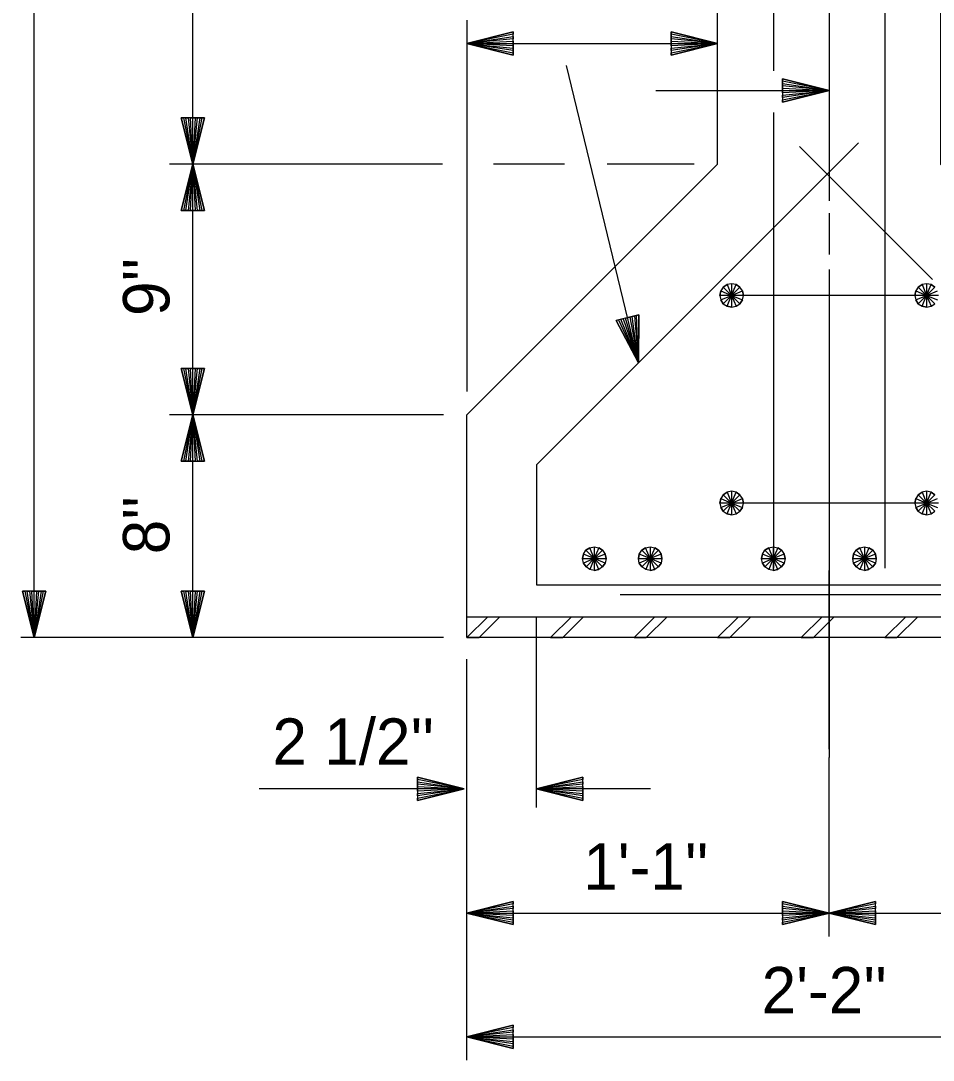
# Model space of a CAD drawing. Extents: x -22.6 to 41.6, y -1.6 to 24.3.
# Drawn here: x -5.351 to -2.895, y 14.261 to 17.06 of the extents above; entities that cross this region are included whole.
import ezdxf

# ---------------------------------------------------------------- set-up
doc = ezdxf.new("R2010")
doc.units = 0
for name, color, linetype in [('Dimension Lines', 7, 'Continuous'), ('Mis Center Lines', 7, 'Continuous'), ('Rebar Lines', 7, 'Continuous'), ('Structural Steel Lines', 7, 'Continuous'), ('Sup Concrete Girder Lines', 7, 'Continuous'), ('Text', 7, 'Continuous'), ('User Information Notes', 7, 'Continuous')]:
    doc.layers.add(name, color=color, linetype=linetype)

msp = doc.modelspace()

# ---------------------------------------------------------------- linework, layer by layer
at = {"layer": 'Dimension Lines'}
for p, q in [((-5.3151, 15.3991), (-5.3151, 19.4491)), ((-4.8881, 16.6741), (-4.8881, 18.3991)), ((-4.1502, 17.0621), (-4.1502, 16.0621)), ((-4.1502, 16.9991), (-3.4752, 16.9991)), ((-3.6418, 16.8722), (-3.1752, 16.8722)), ((-4.2156, 16.6741), (-4.9511, 16.6741)), ((-4.8881, 15.9991), (-4.8881, 16.6741)), ((-3.887, 16.6741), (-4.0781, 16.6741)), ((-3.5382, 16.6741), (-3.7724, 16.6741)), ((-4.411, 15.9991), (-4.9511, 15.9991)), ((-4.8881, 15.3991), (-4.8881, 15.9991)), ((-4.2132, 15.9991), (-4.411, 15.9991)), ((-3.9627, 14.9412), (-3.9627, 15.4535)), ((-4.2132, 15.3991), (-5.3511, 15.3991)), ((-4.1502, 14.2611), (-4.1502, 15.3415)), ((-4.1578, 14.9922), (-4.7091, 14.9922)), ((-3.6556, 14.9922), (-3.9627, 14.9922)), ((-4.1502, 14.6574), (-3.1752, 14.6574)), ((-3.1752, 14.6574), (-2.2002, 14.6574)), ((-4.1502, 14.3241), (-2.2002, 14.3241))]:
    msp.add_line(p, q, dxfattribs=at)
for points in [[(-4.0252, 16.9991), (-4.0252, 16.9928), (-4.1502, 16.9991), (-4.0252, 16.9866), (-4.0252, 16.9803), (-4.1502, 16.9991), (-4.0252, 16.9741), (-4.0252, 16.9678), (-4.1502, 16.9991), (-4.0252, 17.0303), (-4.0252, 17.0241), (-4.1502, 16.9991), (-4.0252, 17.0178), (-4.0252, 17.0116), (-4.1502, 16.9991), (-4.0252, 17.0053), (-4.0252, 16.9678), (-4.0252, 17.0303), (-4.1502, 16.9991), (-4.0252, 16.9678)], [(-3.6002, 16.9991), (-3.6002, 17.0053), (-3.4752, 16.9991), (-3.6002, 17.0116), (-3.6002, 17.0178), (-3.4752, 16.9991), (-3.6002, 17.0241), (-3.6002, 17.0303), (-3.4752, 16.9991), (-3.6002, 16.9678), (-3.6002, 16.9741), (-3.4752, 16.9991), (-3.6002, 16.9803), (-3.6002, 16.9866), (-3.4752, 16.9991), (-3.6002, 16.9928), (-3.6002, 17.0303), (-3.6002, 16.9678), (-3.4752, 16.9991), (-3.6002, 17.0303)], [(-3.6881, 16.1394), (-3.882, 16.9395)], [(-3.3002, 16.8722), (-3.3002, 16.8785), (-3.1752, 16.8722), (-3.3002, 16.8847), (-3.3002, 16.891), (-3.1752, 16.8722), (-3.3002, 16.8972), (-3.3002, 16.9035), (-3.1752, 16.8722), (-3.3002, 16.841), (-3.3002, 16.8472), (-3.1752, 16.8722), (-3.3002, 16.8535), (-3.3002, 16.8597), (-3.1752, 16.8722), (-3.3002, 16.866), (-3.3002, 16.9035), (-3.3002, 16.841), (-3.1752, 16.8722), (-3.3002, 16.9035)], [(-4.8881, 16.7991), (-4.8818, 16.7991), (-4.8881, 16.6741), (-4.8756, 16.7991), (-4.8693, 16.7991), (-4.8881, 16.6741), (-4.8631, 16.7991), (-4.8568, 16.7991), (-4.8881, 16.6741), (-4.9193, 16.7991), (-4.9131, 16.7991), (-4.8881, 16.6741), (-4.9068, 16.7991), (-4.9006, 16.7991), (-4.8881, 16.6741), (-4.8943, 16.7991), (-4.8568, 16.7991), (-4.9193, 16.7991), (-4.8881, 16.6741), (-4.8568, 16.7991)], [(-4.8881, 16.5491), (-4.8943, 16.5491), (-4.8881, 16.6741), (-4.9006, 16.5491), (-4.9068, 16.5491), (-4.8881, 16.6741), (-4.9131, 16.5491), (-4.9193, 16.5491), (-4.8881, 16.6741), (-4.8568, 16.5491), (-4.8631, 16.5491), (-4.8881, 16.6741), (-4.8693, 16.5491), (-4.8756, 16.5491), (-4.8881, 16.6741), (-4.8818, 16.5491), (-4.9193, 16.5491), (-4.8568, 16.5491), (-4.8881, 16.6741), (-4.9193, 16.5491)], [(-3.7175, 16.2609), (-3.7115, 16.2624), (-3.6881, 16.1394), (-3.7054, 16.2638), (-3.6993, 16.2653), (-3.6881, 16.1394), (-3.6933, 16.2668), (-3.6872, 16.2683), (-3.6881, 16.1394), (-3.7479, 16.2535), (-3.7419, 16.255), (-3.6881, 16.1394), (-3.7358, 16.2565), (-3.7297, 16.2579), (-3.6881, 16.1394), (-3.7236, 16.2594), (-3.6872, 16.2683), (-3.7479, 16.2535), (-3.6881, 16.1394), (-3.6872, 16.2683)], [(-4.8881, 16.1241), (-4.8818, 16.1241), (-4.8881, 15.9991), (-4.8756, 16.1241), (-4.8693, 16.1241), (-4.8881, 15.9991), (-4.8631, 16.1241), (-4.8568, 16.1241), (-4.8881, 15.9991), (-4.9193, 16.1241), (-4.9131, 16.1241), (-4.8881, 15.9991), (-4.9068, 16.1241), (-4.9006, 16.1241), (-4.8881, 15.9991), (-4.8943, 16.1241), (-4.8568, 16.1241), (-4.9193, 16.1241), (-4.8881, 15.9991), (-4.8568, 16.1241)], [(-4.8881, 15.8741), (-4.8943, 15.8741), (-4.8881, 15.9991), (-4.9006, 15.8741), (-4.9068, 15.8741), (-4.8881, 15.9991), (-4.9131, 15.8741), (-4.9193, 15.8741), (-4.8881, 15.9991), (-4.8568, 15.8741), (-4.8631, 15.8741), (-4.8881, 15.9991), (-4.8693, 15.8741), (-4.8756, 15.8741), (-4.8881, 15.9991), (-4.8818, 15.8741), (-4.9193, 15.8741), (-4.8568, 15.8741), (-4.8881, 15.9991), (-4.9193, 15.8741)], [(-5.3151, 15.5241), (-5.3088, 15.5241), (-5.3151, 15.3991), (-5.3026, 15.5241), (-5.2963, 15.5241), (-5.3151, 15.3991), (-5.2901, 15.5241), (-5.2838, 15.5241), (-5.3151, 15.3991), (-5.3463, 15.5241), (-5.3401, 15.5241), (-5.3151, 15.3991), (-5.3338, 15.5241), (-5.3276, 15.5241), (-5.3151, 15.3991), (-5.3213, 15.5241), (-5.2838, 15.5241), (-5.3463, 15.5241), (-5.3151, 15.3991), (-5.2838, 15.5241)], [(-4.8881, 15.5241), (-4.8818, 15.5241), (-4.8881, 15.3991), (-4.8756, 15.5241), (-4.8693, 15.5241), (-4.8881, 15.3991), (-4.8631, 15.5241), (-4.8568, 15.5241), (-4.8881, 15.3991), (-4.9193, 15.5241), (-4.9131, 15.5241), (-4.8881, 15.3991), (-4.9068, 15.5241), (-4.9006, 15.5241), (-4.8881, 15.3991), (-4.8943, 15.5241), (-4.8568, 15.5241), (-4.9193, 15.5241), (-4.8881, 15.3991), (-4.8568, 15.5241)], [(-4.2828, 14.9922), (-4.2828, 14.9984), (-4.1578, 14.9922), (-4.2828, 15.0047), (-4.2828, 15.0109), (-4.1578, 14.9922), (-4.2828, 15.0172), (-4.2828, 15.0234), (-4.1578, 14.9922), (-4.2828, 14.9609), (-4.2828, 14.9672), (-4.1578, 14.9922), (-4.2828, 14.9734), (-4.2828, 14.9797), (-4.1578, 14.9922), (-4.2828, 14.9859), (-4.2828, 15.0234), (-4.2828, 14.9609), (-4.1578, 14.9922), (-4.2828, 15.0234)], [(-3.8377, 14.9922), (-3.8377, 14.9859), (-3.9627, 14.9922), (-3.8377, 14.9797), (-3.8377, 14.9734), (-3.9627, 14.9922), (-3.8377, 14.9672), (-3.8377, 14.9609), (-3.9627, 14.9922), (-3.8377, 15.0234), (-3.8377, 15.0172), (-3.9627, 14.9922), (-3.8377, 15.0109), (-3.8377, 15.0047), (-3.9627, 14.9922), (-3.8377, 14.9984), (-3.8377, 14.9609), (-3.8377, 15.0234), (-3.9627, 14.9922), (-3.8377, 14.9609)], [(-4.0252, 14.6574), (-4.0252, 14.6511), (-4.1502, 14.6574), (-4.0252, 14.6449), (-4.0252, 14.6386), (-4.1502, 14.6574), (-4.0252, 14.6324), (-4.0252, 14.6261), (-4.1502, 14.6574), (-4.0252, 14.6886), (-4.0252, 14.6824), (-4.1502, 14.6574), (-4.0252, 14.6761), (-4.0252, 14.6699), (-4.1502, 14.6574), (-4.0252, 14.6636), (-4.0252, 14.6261), (-4.0252, 14.6886), (-4.1502, 14.6574), (-4.0252, 14.6261)], [(-3.3002, 14.6574), (-3.3002, 14.6636), (-3.1752, 14.6574), (-3.3002, 14.6699), (-3.3002, 14.6761), (-3.1752, 14.6574), (-3.3002, 14.6824), (-3.3002, 14.6886), (-3.1752, 14.6574), (-3.3002, 14.6261), (-3.3002, 14.6324), (-3.1752, 14.6574), (-3.3002, 14.6386), (-3.3002, 14.6449), (-3.1752, 14.6574), (-3.3002, 14.6511), (-3.3002, 14.6886), (-3.3002, 14.6261), (-3.1752, 14.6574), (-3.3002, 14.6886)], [(-3.0502, 14.6574), (-3.0502, 14.6511), (-3.1752, 14.6574), (-3.0502, 14.6449), (-3.0502, 14.6386), (-3.1752, 14.6574), (-3.0502, 14.6324), (-3.0502, 14.6261), (-3.1752, 14.6574), (-3.0502, 14.6886), (-3.0502, 14.6824), (-3.1752, 14.6574), (-3.0502, 14.6761), (-3.0502, 14.6699), (-3.1752, 14.6574), (-3.0502, 14.6636), (-3.0502, 14.6261), (-3.0502, 14.6886), (-3.1752, 14.6574), (-3.0502, 14.6261)], [(-4.0252, 14.3241), (-4.0252, 14.3178), (-4.1502, 14.3241), (-4.0252, 14.3116), (-4.0252, 14.3053), (-4.1502, 14.3241), (-4.0252, 14.2991), (-4.0252, 14.2928), (-4.1502, 14.3241), (-4.0252, 14.3553), (-4.0252, 14.3491), (-4.1502, 14.3241), (-4.0252, 14.3428), (-4.0252, 14.3366), (-4.1502, 14.3241), (-4.0252, 14.3303), (-4.0252, 14.2928), (-4.0252, 14.3553), (-4.1502, 14.3241), (-4.0252, 14.2928)]]:
    msp.add_lwpolyline(points, dxfattribs=at)
at = {"layer": 'Mis Center Lines'}
for p, q in [((-3.1752, 17.4093), (-3.1752, 16.575)), ((-3.1752, 16.5425), (-3.1752, 16.4306)), ((-3.1752, 16.3908), (-3.1752, 15.0761)), ((-3.175, 15.0985), (-3.175, 15.5803)), ((-3.1752, 14.5944), (-3.1752, 15.0761))]:
    msp.add_line(p, q, dxfattribs=at)
at = {"layer": 'Rebar Lines'}
for p, q in [((-3.3251, 17.3804), (-3.3251, 16.9253)), ((-3.0252, 17.3696), (-3.0252, 15.5865)), ((-3.3251, 16.8134), (-3.3251, 15.5865)), ((-3.9627, 15.8648), (-3.096, 16.7315)), ((-2.8969, 16.3639), (-3.2544, 16.7215)), ((-2.9126, 16.3206), (-3.4376, 16.3206)), ((-3.9627, 15.8648), (-3.9627, 15.5409)), ((-2.9126, 15.7616), (-3.4376, 15.7616)), ((-3.9627, 15.5409), (-2.6127, 15.5409)), ((-2.3876, 15.5139), (-3.7376, 15.5139))]:
    msp.add_line(p, q, dxfattribs=at)
for points in [[(-3.4376, 16.3523), (-3.4497, 16.3499), (-3.46, 16.3431), (-3.4669, 16.3327), (-3.4693, 16.3206), (-3.4669, 16.3085), (-3.46, 16.2982), (-3.4498, 16.2913), (-3.4376, 16.2889), (-3.4255, 16.2913), (-3.4152, 16.2982), (-3.4083, 16.3084), (-3.4059, 16.3206), (-3.4083, 16.3327), (-3.4151, 16.343), (-3.4255, 16.3499), (-3.4376, 16.3523), (-3.4376, 16.3206), (-3.4376, 16.2889), (-3.4498, 16.2913), (-3.4376, 16.3206), (-3.46, 16.2982), (-3.4669, 16.3085), (-3.4376, 16.3206), (-3.4693, 16.3206), (-3.4669, 16.3327), (-3.4376, 16.3206), (-3.46, 16.3431), (-3.4497, 16.3499), (-3.4376, 16.3206), (-3.4255, 16.3499), (-3.4151, 16.343), (-3.4376, 16.3206), (-3.4083, 16.3327), (-3.4059, 16.3206), (-3.4376, 16.3206), (-3.4083, 16.3084), (-3.4152, 16.2982), (-3.4376, 16.3206), (-3.4255, 16.2913)], [(-2.9126, 16.3523), (-2.9248, 16.3499), (-2.9351, 16.3431), (-2.942, 16.3327), (-2.9444, 16.3206), (-2.942, 16.3085), (-2.9351, 16.2982), (-2.9248, 16.2913), (-2.9126, 16.2889), (-2.9006, 16.2913), (-2.8902, 16.2982)], [(-2.8902, 16.343), (-2.9005, 16.3499), (-2.9126, 16.3523), (-2.9126, 16.3206), (-2.9126, 16.2889), (-2.9248, 16.2913), (-2.9126, 16.3206), (-2.9351, 16.2982), (-2.942, 16.3085), (-2.9126, 16.3206), (-2.9444, 16.3206), (-2.942, 16.3327), (-2.9126, 16.3206), (-2.9351, 16.3431), (-2.9248, 16.3499), (-2.9126, 16.3206), (-2.9005, 16.3499), (-2.8902, 16.343), (-2.9126, 16.3206), (-2.8834, 16.3327)], [(-2.8809, 16.3206), (-2.9126, 16.3206), (-2.8834, 16.3084)], [(-2.8902, 16.2982), (-2.9126, 16.3206), (-2.9006, 16.2913)], [(-3.4376, 15.7933), (-3.4497, 15.7909), (-3.46, 15.784), (-3.4669, 15.7737), (-3.4693, 15.7616), (-3.4669, 15.7495), (-3.46, 15.7392), (-3.4498, 15.7323), (-3.4376, 15.7299), (-3.4255, 15.7323), (-3.4152, 15.7392), (-3.4083, 15.7495), (-3.4059, 15.7616), (-3.4083, 15.7737), (-3.4151, 15.784), (-3.4255, 15.7909), (-3.4376, 15.7933), (-3.4376, 15.7616), (-3.4376, 15.7299), (-3.4498, 15.7323), (-3.4376, 15.7616), (-3.46, 15.7392), (-3.4669, 15.7495), (-3.4376, 15.7616), (-3.4693, 15.7616), (-3.4669, 15.7737), (-3.4376, 15.7616), (-3.46, 15.784), (-3.4497, 15.7909), (-3.4376, 15.7616), (-3.4255, 15.7909), (-3.4151, 15.784), (-3.4376, 15.7616), (-3.4083, 15.7737), (-3.4059, 15.7616), (-3.4376, 15.7616), (-3.4083, 15.7495), (-3.4152, 15.7392), (-3.4376, 15.7616), (-3.4255, 15.7323)], [(-2.9126, 15.7933), (-2.9248, 15.7909), (-2.9351, 15.784), (-2.942, 15.7737), (-2.9444, 15.7616), (-2.942, 15.7495), (-2.9351, 15.7392), (-2.9248, 15.7323), (-2.9126, 15.7299), (-2.9006, 15.7323), (-2.8902, 15.7392)], [(-2.8902, 15.784), (-2.9005, 15.7909), (-2.9126, 15.7933), (-2.9126, 15.7616), (-2.9126, 15.7299), (-2.9248, 15.7323), (-2.9126, 15.7616), (-2.9351, 15.7392), (-2.942, 15.7495), (-2.9126, 15.7616), (-2.9444, 15.7616), (-2.942, 15.7737), (-2.9126, 15.7616), (-2.9351, 15.784), (-2.9248, 15.7909), (-2.9126, 15.7616), (-2.9005, 15.7909), (-2.8902, 15.784), (-2.9126, 15.7616), (-2.8834, 15.7737)], [(-2.8809, 15.7616), (-2.9126, 15.7616), (-2.8834, 15.7495)], [(-2.8902, 15.7392), (-2.9126, 15.7616), (-2.9006, 15.7323)], [(-3.8071, 15.6437), (-3.795, 15.6413), (-3.7847, 15.6344), (-3.7778, 15.6241), (-3.7754, 15.612), (-3.7778, 15.5999), (-3.7847, 15.5896), (-3.795, 15.5827), (-3.8071, 15.5803), (-3.8192, 15.5827), (-3.8295, 15.5896), (-3.8364, 15.5998), (-3.8388, 15.612), (-3.8364, 15.6241), (-3.8296, 15.6344), (-3.8193, 15.6413), (-3.8071, 15.6437), (-3.8071, 15.612), (-3.8071, 15.5803), (-3.795, 15.5827), (-3.8071, 15.612), (-3.7847, 15.5896), (-3.7778, 15.5999), (-3.8071, 15.612), (-3.7754, 15.612), (-3.7778, 15.6241), (-3.8071, 15.612), (-3.7847, 15.6344), (-3.795, 15.6413), (-3.8071, 15.612), (-3.8193, 15.6413), (-3.8296, 15.6344), (-3.8071, 15.612), (-3.8364, 15.6241), (-3.8388, 15.612), (-3.8071, 15.612), (-3.8364, 15.5998), (-3.8295, 15.5896), (-3.8071, 15.612), (-3.8192, 15.5827)], [(-3.6568, 15.6437), (-3.6446, 15.6413), (-3.6343, 15.6344), (-3.6274, 15.6241), (-3.625, 15.612), (-3.6274, 15.5999), (-3.6343, 15.5896), (-3.6446, 15.5827), (-3.6568, 15.5803), (-3.6688, 15.5827), (-3.6791, 15.5896), (-3.686, 15.5998), (-3.6885, 15.612), (-3.686, 15.6241), (-3.6792, 15.6344), (-3.6689, 15.6413), (-3.6568, 15.6437), (-3.6568, 15.612), (-3.6568, 15.5803), (-3.6446, 15.5827), (-3.6568, 15.612), (-3.6343, 15.5896), (-3.6274, 15.5999), (-3.6568, 15.612), (-3.625, 15.612), (-3.6274, 15.6241), (-3.6568, 15.612), (-3.6343, 15.6344), (-3.6446, 15.6413), (-3.6568, 15.612), (-3.6689, 15.6413), (-3.6792, 15.6344), (-3.6568, 15.612), (-3.686, 15.6241), (-3.6885, 15.612), (-3.6568, 15.612), (-3.686, 15.5998), (-3.6791, 15.5896), (-3.6568, 15.612), (-3.6688, 15.5827)], [(-3.3254, 15.6437), (-3.3133, 15.6413), (-3.303, 15.6344), (-3.2961, 15.6241), (-3.2937, 15.612), (-3.2961, 15.5999), (-3.303, 15.5896), (-3.3133, 15.5827), (-3.3254, 15.5803), (-3.3375, 15.5827), (-3.3478, 15.5896), (-3.3547, 15.5998), (-3.3571, 15.612), (-3.3547, 15.6241), (-3.3478, 15.6344), (-3.3376, 15.6413), (-3.3254, 15.6437), (-3.3254, 15.612), (-3.3254, 15.5803), (-3.3133, 15.5827), (-3.3254, 15.612), (-3.303, 15.5896), (-3.2961, 15.5999), (-3.3254, 15.612), (-3.2937, 15.612), (-3.2961, 15.6241), (-3.3254, 15.612), (-3.303, 15.6344), (-3.3133, 15.6413), (-3.3254, 15.612), (-3.3376, 15.6413), (-3.3478, 15.6344), (-3.3254, 15.612), (-3.3547, 15.6241), (-3.3571, 15.612), (-3.3254, 15.612), (-3.3547, 15.5998), (-3.3478, 15.5896), (-3.3254, 15.612), (-3.3375, 15.5827)], [(-3.0799, 15.6437), (-3.0678, 15.6413), (-3.0575, 15.6344), (-3.0506, 15.6241), (-3.0482, 15.612), (-3.0506, 15.5999), (-3.0575, 15.5896), (-3.0678, 15.5827), (-3.0799, 15.5803), (-3.092, 15.5827), (-3.1023, 15.5896), (-3.1092, 15.5998), (-3.1116, 15.612), (-3.1092, 15.6241), (-3.1024, 15.6344), (-3.0921, 15.6413), (-3.0799, 15.6437), (-3.0799, 15.612), (-3.0799, 15.5803), (-3.0678, 15.5827), (-3.0799, 15.612), (-3.0575, 15.5896), (-3.0506, 15.5999), (-3.0799, 15.612), (-3.0482, 15.612), (-3.0506, 15.6241), (-3.0799, 15.612), (-3.0575, 15.6344), (-3.0678, 15.6413), (-3.0799, 15.612), (-3.0921, 15.6413), (-3.1024, 15.6344), (-3.0799, 15.612), (-3.1092, 15.6241), (-3.1116, 15.612), (-3.0799, 15.612), (-3.1092, 15.5998), (-3.1023, 15.5896), (-3.0799, 15.612), (-3.092, 15.5827)]]:
    msp.add_lwpolyline(points, dxfattribs=at)
at = {"layer": 'Structural Steel Lines'}
msp.add_line((-4.1502, 15.4553), (-2.2002, 15.4553), dxfattribs=at)
for points in [[(-4.0939, 15.4553), (-4.1502, 15.3991), (-4.1173, 15.3991), (-4.0611, 15.4553), (-3.8689, 15.4553), (-3.9252, 15.3991), (-3.8923, 15.3991), (-3.8361, 15.4553), (-3.6439, 15.4553), (-3.7002, 15.3991), (-3.6673, 15.3991), (-3.6111, 15.4553), (-3.4189, 15.4553), (-3.4752, 15.3991), (-3.4423, 15.3991), (-3.3861, 15.4553), (-3.1939, 15.4553), (-3.2502, 15.3991), (-3.2173, 15.3991), (-3.1611, 15.4553), (-2.9689, 15.4553), (-3.0252, 15.3991), (-2.9923, 15.3991), (-2.9361, 15.4553)], [(-3.4189, 15.4553), (-3.4752, 15.3991), (-3.4423, 15.3991), (-3.3861, 15.4553), (-3.1939, 15.4553), (-3.2502, 15.3991), (-3.2173, 15.3991), (-3.1611, 15.4553), (-2.9689, 15.4553), (-3.0252, 15.3991), (-2.9923, 15.3991), (-2.9361, 15.4553), (-2.7439, 15.4553), (-2.8002, 15.3991), (-2.7673, 15.3991), (-2.7111, 15.4553), (-2.5189, 15.4553), (-2.5752, 15.3991), (-2.5423, 15.3991), (-2.4861, 15.4553), (-2.2939, 15.4553), (-2.3502, 15.3991), (-2.3173, 15.3991), (-2.2611, 15.4553)]]:
    msp.add_lwpolyline(points, dxfattribs=at)
at = {"layer": 'Sup Concrete Girder Lines'}
msp.add_lwpolyline([(-2.8752, 17.2058), (-2.8752, 16.6741), (-2.2002, 15.9991), (-2.2002, 15.3991), (-3.1752, 15.3991), (-4.1502, 15.3991), (-4.1502, 15.9991), (-3.4752, 16.6741), (-3.4752, 18.3991), (-3.9252, 18.8491), (-3.9252, 19.4491), (-3.1752, 19.4491)], dxfattribs=at)
at = {"layer": 'User Information Notes'}
msp.add_line((-4.1502, 15.3991), (-4.1502, 15.3991), dxfattribs=at)

# ---------------------------------------------------------------- texts
at = {"layer": 'Text'}
for s, p in [("9''", (-4.951, 16.2653)), ("8''", (-4.951, 15.6236))]:
    msp.add_text(s, height=0.125, rotation=90, dxfattribs=at).set_placement(p)
for s, p in [("2 1/2''", (-4.6737, 15.0566)), ("1'-1''", (-3.837, 14.7203)), ("2'-2''", (-3.3566, 14.3871))]:
    msp.add_text(s, height=0.125, dxfattribs=at).set_placement(p)

doc.saveas('drawing.dxf')
